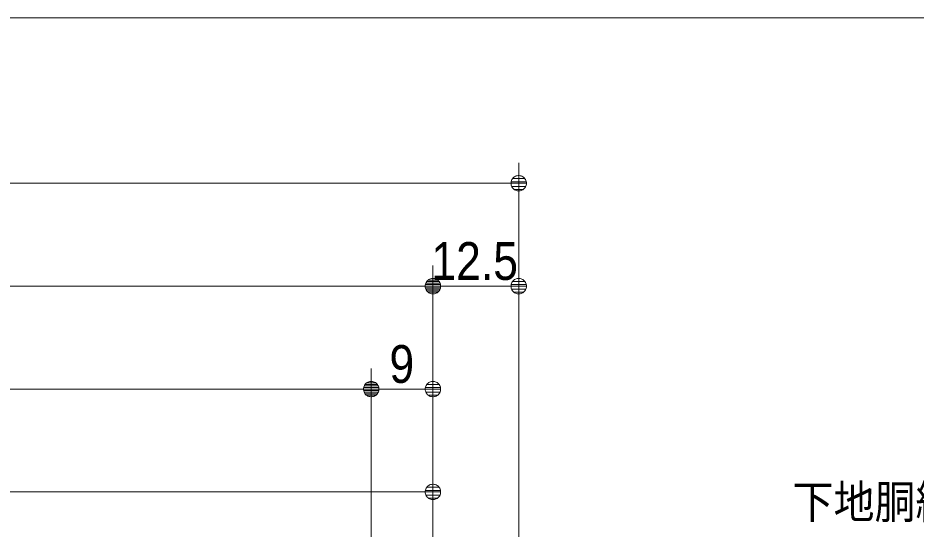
# Model space of a CAD drawing. Units: millimetres, scale not verified. Extents: x -4547 to 4547, y -2284 to 2284.
# Drawn here: x -1956 to -1301, y 1705 to 2078 of the extents above; entities that cross this region are included whole.
import ezdxf
from ezdxf.enums import TextEntityAlignment as Align

# ---------------------------------------------------------------- set-up
doc = ezdxf.new("R2010")
doc.units = ezdxf.units.MM
doc.header["$LTSCALE"] = 20
for name, color, linetype, lineweight in [('0-1_0', 7, 'Continuous', 9), ('0-2_2寸法-1', 7, 'Continuous', 9), ('0-3_2寸法-3', 7, 'Continuous', 9), ('0-5_1図面枠', 7, 'Continuous', 9)]:
    doc.layers.add(name, color=color, linetype=linetype, lineweight=lineweight)
doc.styles.add('ＭＳ ゴシック', font='')
doc.styles.add('ＭＳ Ｐゴシック', font='')
doc.styles.get('ＭＳ ゴシック').set_extended_font_data('MS Gothic')
doc.styles.get('ＭＳ Ｐゴシック').set_extended_font_data('MS PGothic')

# ---------------------------------------------------------------- blocks, each defined once
blk = doc.blocks.new('_Dot')
at = {"layer": '0-1_0'}
for p, q in [((-10, 0), (-20, 0)), ((9.78, 2), (-9.78, 2)), ((7.99, 6), (-7.99, 6)), ((9.16, -3.98), (-9.16, -3.98)), ((6, -7.98), (-6, -7.98))]:
    blk.add_line(p, q, dxfattribs=at)
for points in [[(10, 0), (9.92, 1.25), (9.69, 2.49), (9.3, 3.68), (8.76, 4.82), (8.09, 5.88), (7.29, 6.85), (6.37, 7.71), (5.36, 8.44), (4.26, 9.05), (3.09, 9.51), (1.87, 9.82), (0.63, 9.98), (-0.63, 9.98), (-1.87, 9.82), (-3.09, 9.51), (-4.26, 9.05), (-5.36, 8.44), (-6.37, 7.71), (-7.29, 6.85), (-8.09, 5.88), (-8.76, 4.82), (-9.3, 3.68), (-9.69, 2.49), (-9.92, 1.25), (-10, 0), (0, 0)], [(-10, 0), (-9.92, -1.25), (-9.69, -2.49), (-9.3, -3.68), (-8.76, -4.82), (-8.09, -5.88), (-7.29, -6.85), (-6.37, -7.71), (-5.36, -8.44), (-4.26, -9.05), (-3.09, -9.51), (-1.87, -9.82), (-0.63, -9.98), (0.63, -9.98), (1.87, -9.82), (3.09, -9.51), (4.26, -9.05), (5.36, -8.44), (6.37, -7.71), (7.29, -6.85), (8.09, -5.88), (8.76, -4.82), (9.3, -3.68), (9.69, -2.49), (9.92, -1.25), (10, 0), (0, 0)]]:
    blk.add_lwpolyline(points, close=True, dxfattribs=at)
blk = doc.blocks.new('グループ-114')
at = {"layer": '0-5_1図面枠'}
blk.add_lwpolyline([(-60000, 41550), (60000, 41550), (60000, -41550), (-60000, -41550)], close=True, dxfattribs=at)
blk = doc.blocks.new('図面枠')
at = {"layer": '0-5_1図面枠'}
blk.add_blockref('グループ-114', (0, 0), dxfattribs=at)

msp = doc.modelspace()

# ---------------------------------------------------------------- linework, layer by layer
at = {"layer": '0-2_2寸法-1'}
for p, q in [((-1590.62, 1897), (-1590.62, 1972)), ((-3471.87, 1957), (-1601.88, 1957)), ((-1653.12, 1747), (-1653.12, 1897)), ((-1653.12, 1747), (-1653.12, 1897)), ((-1590.62, 1637), (-1590.62, 1897)), ((-3409.37, 1882), (-1664.38, 1882)), ((-1601.88, 1882), (-1641.87, 1882)), ((-1698.12, 1317), (-1698.12, 1822)), ((-1698.12, 1317), (-1698.12, 1822)), ((-1653.12, 1747), (-1653.12, 1822)), ((-3159.37, 1807), (-1709.38, 1807)), ((-1664.38, 1807), (-1686.87, 1807)), ((-1653.12, 1637), (-1653.12, 1747)), ((-2311.87, 1732), (-1664.38, 1732))]:
    msp.add_line(p, q, dxfattribs=at)

# ---------------------------------------------------------------- block references
at = {"layer": '0-2_2寸法-1', "xscale": 0.5627563, "yscale": 0.5627563}
for p in [(-1590.62, 1957), (-1653.12, 1882), (-1590.62, 1882), (-1698.12, 1807), (-1653.12, 1807), (-1653.12, 1732)]:
    msp.add_blockref('_Dot', p, dxfattribs=at)
at = {"layer": '0-2_2寸法-1', "xscale": 0.5627563, "yscale": 0.5627563, "rotation": 180}
for p in [(-1653.12, 1882), (-1698.12, 1807)]:
    msp.add_blockref('_Dot', p, dxfattribs=at)
at = {"layer": '0-5_1図面枠', "xscale": 0.05, "yscale": 0.05}
msp.add_blockref('図面枠', (-1340.62, 0), dxfattribs=at)

# ---------------------------------------------------------------- texts
at = {"layer": '0-2_2寸法-1', "style": 'ＭＳ Ｐゴシック', "width": 0.9}
for s, p in [('12.5', (-1654.28, 1878.28)), ('9', (-1684.85, 1803.21))]:
    msp.add_text(s, height=27.57, dxfattribs=at).set_placement(p, align=Align.BOTTOM_LEFT)
at = {"layer": '0-3_2寸法-3', "style": 'ＭＳ ゴシック', "width": 0.9}
msp.add_text('下地胴縁', height=24.34, dxfattribs=at).set_placement((-1390.98, 1705.32), align=Align.BOTTOM_LEFT)

doc.saveas('drawing.dxf')
